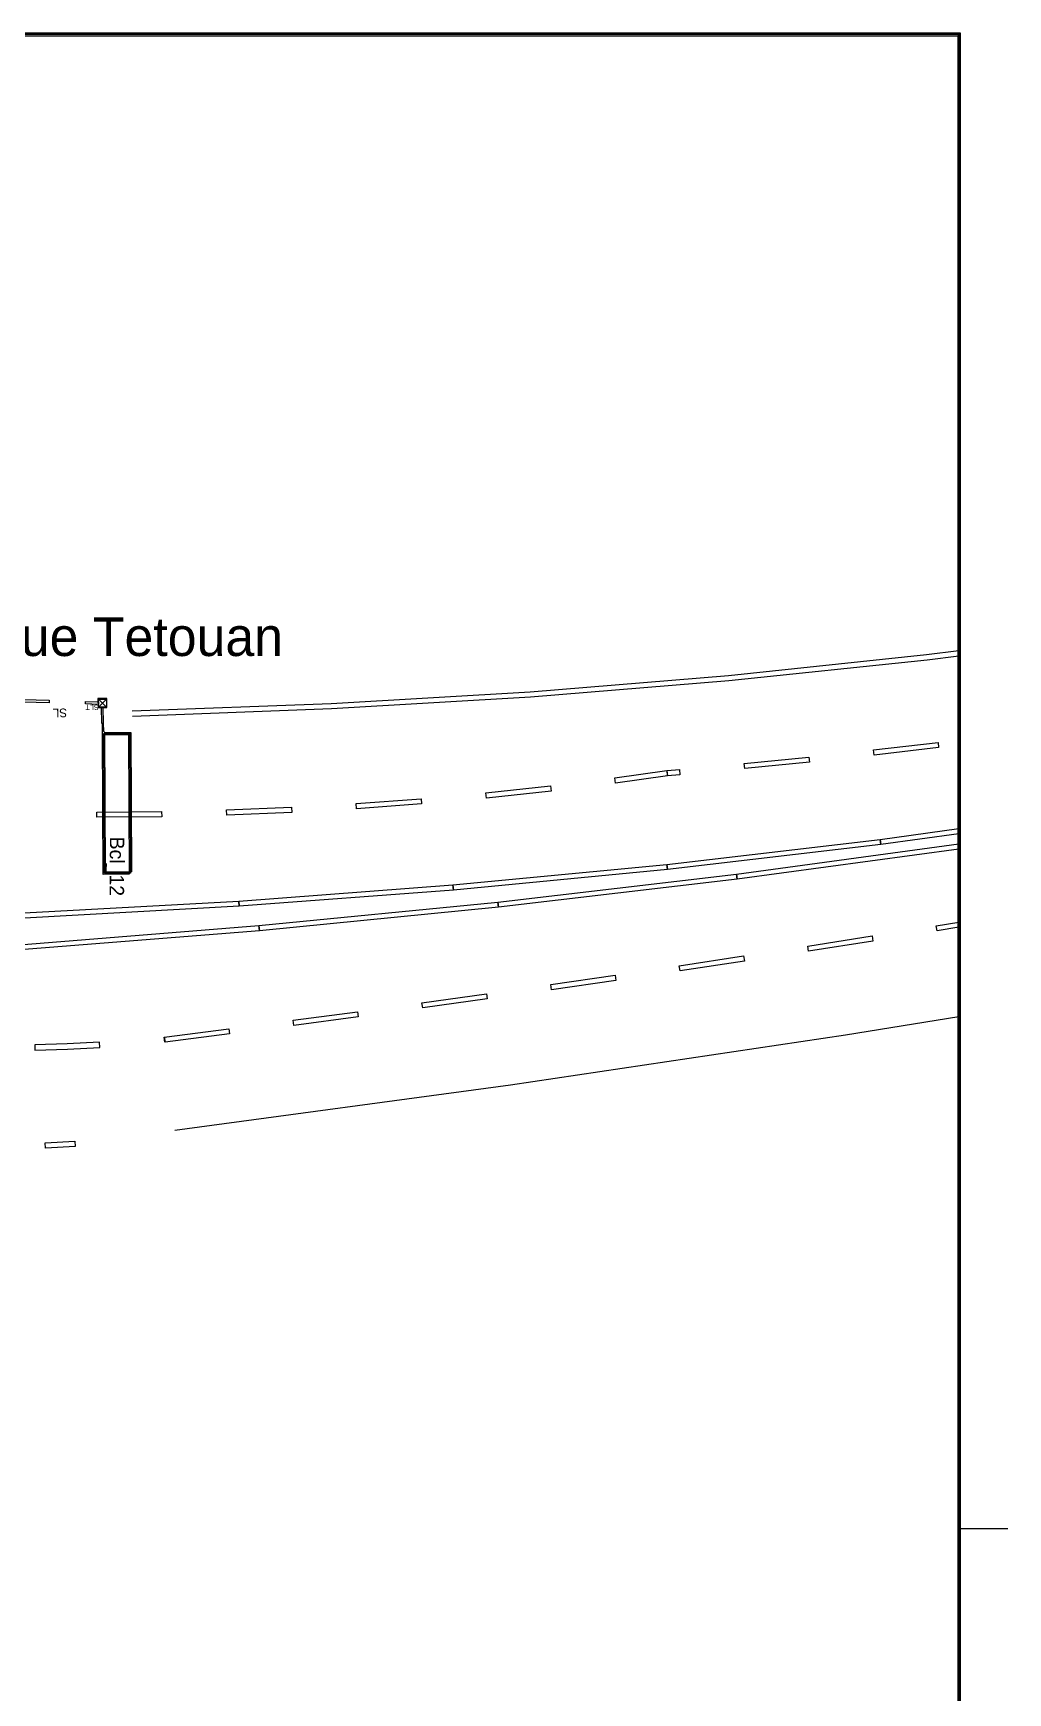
# Model space of a CAD drawing. Header units: millimetres. Extents: x 0 to 420, y 0 to 297.
# Drawn here: x 326.3 to 420, y 132.8 to 292.3 of the extents above; entities that cross this region are included whole.
import ezdxf

# ---------------------------------------------------------------- set-up
doc = ezdxf.new("R2010")
doc.units = ezdxf.units.MM
for name, color, linetype, true_color in [('BORD_CHAUSSEE_SIGNAUX', 7, 'Continuous', 0xff0000), ('BOUCLE_SATURATION', 7, 'Continuous', 0xb8b800), ('FLECHES_CIRCULATION', 7, 'Continuous', 0x0080ff), ('FOURREAU_BOUCLE', 7, 'Continuous', 0xff8000), ('TEXTE_TRAITS', 7, 'Continuous', 0x000000)]:
    doc.layers.add(name, color=color, linetype=linetype, true_color=true_color)

msp = doc.modelspace()

# ---------------------------------------------------------------- linework, layer by layer
at = {"layer": 'BORD_CHAUSSEE_SIGNAUX'}
for p, q in [((412.18, 232.61), (415.29, 233)), ((393.15, 230.62), (412.18, 232.61)), ((393.19, 230.12), (412.24, 232.11)), ((412.24, 232.11), (415.29, 232.5)), ((374.07, 229.05), (393.15, 230.62)), ((374.1, 228.55), (393.19, 230.12)), ((333.35, 228.34), (332.58, 227.57)), ((333.35, 227.57), (332.58, 228.34)), ((354.96, 227.91), (374.07, 229.05)), ((354.98, 227.42), (374.1, 228.55)), ((335.83, 227.2), (354.96, 227.91)), ((335.85, 226.7), (354.98, 227.42)), ((404.4, 196.05), (415.29, 197.84)), ((372.19, 191.25), (404.4, 196.05)), ((339.91, 186.9), (372.19, 191.25))]:
    msp.add_line(p, q, dxfattribs=at)
for points in [[(333.4, 227.52), (333.39, 228.39), (332.53, 228.38), (332.54, 227.52)], [(333.35, 228.34), (333.35, 227.57), (332.58, 227.57), (332.58, 228.34)]]:
    msp.add_lwpolyline(points, close=True, dxfattribs=at)
at = {"layer": 'BOUCLE_SATURATION'}
for p, q in [((332.98, 224.92), (332.97, 225.99)), ((333.05, 225.99), (333.06, 225.25)), ((333.06, 225.25), (333.19, 225.13))]:
    msp.add_line(p, q, dxfattribs=at)
for points in [[(333.16, 211.6), (333.09, 225.02), (335.59, 225.04), (335.66, 211.61)], [(333.25, 211.7), (333.19, 225.13), (335.69, 225.14), (335.75, 211.72)], [(333.04, 211.49), (332.98, 224.92), (335.48, 224.93), (335.54, 211.51)]]:
    msp.add_lwpolyline(points, close=True, dxfattribs=at)
at = {"layer": 'FLECHES_CIRCULATION'}
for p, q in [((329.57, 195.19), (326.45, 195.1)), ((326.45, 195.1), (326.47, 194.6)), ((326.47, 194.6), (329.59, 194.7)), ((332.69, 195.35), (329.57, 195.19)), ((329.59, 194.7), (332.72, 194.85)), ((332.72, 194.85), (332.69, 195.35))]:
    msp.add_line(p, q, dxfattribs=at)
for points in [[(413.35, 223.67), (407.14, 222.95), (407.09, 223.45), (413.29, 224.16)], [(400.93, 222.28), (394.71, 221.65), (394.66, 222.15), (400.87, 222.77)], [(387.3, 220.96), (382.29, 220.26), (382.23, 220.76), (387.23, 221.46)], [(388.48, 221.07), (387.29, 220.96), (387.24, 221.46), (388.44, 221.56)], [(363.64, 218.26), (357.4, 217.8), (357.37, 218.3), (363.6, 218.76)], [(376.09, 219.49), (369.87, 218.83), (369.82, 219.32), (376.03, 219.99)], [(338.66, 217.03), (332.41, 216.98), (332.41, 217.48), (338.65, 217.53)], [(351.16, 217.44), (344.91, 217.18), (344.9, 217.68), (351.14, 217.94)], [(415.29, 215.89), (415.29, 215.38), (407.79, 214.35), (407.73, 214.85)], [(407.79, 214.35), (387.27, 211.96), (387.22, 212.45), (407.73, 214.85)], [(415.29, 214.43), (415.29, 213.92), (393.98, 211.02), (393.91, 211.52)], [(387.27, 211.96), (366.71, 209.98), (366.66, 210.48), (387.22, 212.45)], [(393.98, 211.02), (371.04, 208.33), (370.99, 208.83), (393.91, 211.52)], [(366.71, 209.98), (346.1, 208.42), (346.07, 208.92), (366.66, 210.48)], [(346.1, 208.42), (325.48, 207.29), (325.45, 207.79), (346.07, 208.92)], [(371.04, 208.33), (348.06, 206.06), (348.01, 206.56), (370.99, 208.83)], [(348.06, 206.06), (325.04, 204.22), (325, 204.72), (348.01, 206.56)], [(415.29, 206.91), (415.29, 206.4), (413.2, 206.06), (413.12, 206.55)], [(407.03, 205.07), (400.85, 204.1), (400.78, 204.6), (406.95, 205.57)], [(394.68, 203.15), (388.5, 202.22), (388.42, 202.71), (394.6, 203.65)], [(382.31, 201.3), (376.13, 200.4), (376.06, 200.89), (382.24, 201.79)], [(369.94, 199.51), (363.75, 198.65), (363.68, 199.14), (369.87, 200.01)], [(357.56, 197.8), (351.36, 196.96), (351.3, 197.46), (357.49, 198.29)], [(345.17, 196.15), (338.98, 195.35), (338.91, 195.84), (345.1, 196.64)], [(338.97, 195.35), (338.96, 195.35), (338.91, 195.84), (338.92, 195.85)], [(330.33, 185.33), (327.48, 185.18), (327.46, 185.68), (330.3, 185.83)]]:
    msp.add_lwpolyline(points, close=True, dxfattribs=at)
at = {"layer": 'FOURREAU_BOUCLE'}
for points in [[(327.85, 228.22), (327.84, 227.97), (325.34, 228.04), (325.35, 228.29)], [(332.6, 228.08), (332.59, 227.83), (331.34, 227.87), (331.35, 228.12)], [(333.04, 225.99), (332.91, 225.99), (332.86, 227.59), (332.99, 227.6)]]:
    msp.add_lwpolyline(points, close=True, dxfattribs=at)
at = {"layer": 'TEXTE_TRAITS'}
for p, q in [((415.32, 292.22), (5.03, 292.16)), ((415.32, 25.19), (415.32, 292.22)), ((415.32, 148.61), (420, 148.61))]:
    msp.add_line(p, q, dxfattribs=at)
for points in [[(415.19, 292.1), (415.44, 292.35), (4.88, 292.35), (5.13, 292.1)], [(415.19, 5), (415.44, 5), (415.44, 292.35), (415.19, 292.1)]]:
    msp.add_lwpolyline(points, close=True, dxfattribs=at)

# ---------------------------------------------------------------- texts
at = {"layer": 'TEXTE_TRAITS', "true_color": 0xb8a15c}
msp.add_text('Rue Tetouan', height=3.7258, dxfattribs=at).set_placement((321.52, 232.48))
at = {"layer": 'TEXTE_TRAITS', "true_color": 0xff7f00}
msp.add_text('SL', height=0.838, rotation=-178.3325, dxfattribs=at).set_placement((329.55, 227.44))
at = {"layer": 'TEXTE_TRAITS', "true_color": 0xff0000}
msp.add_text('SLT', height=0.5, rotation=179.6849, dxfattribs=at).set_placement((332.61, 227.79))
at = {"layer": 'TEXTE_TRAITS', "true_color": 0xb8b800}
msp.add_text('Bcl_12', height=1.397, rotation=-90.361, dxfattribs=at).set_placement((333.68, 215.12))

doc.saveas('drawing.dxf')
